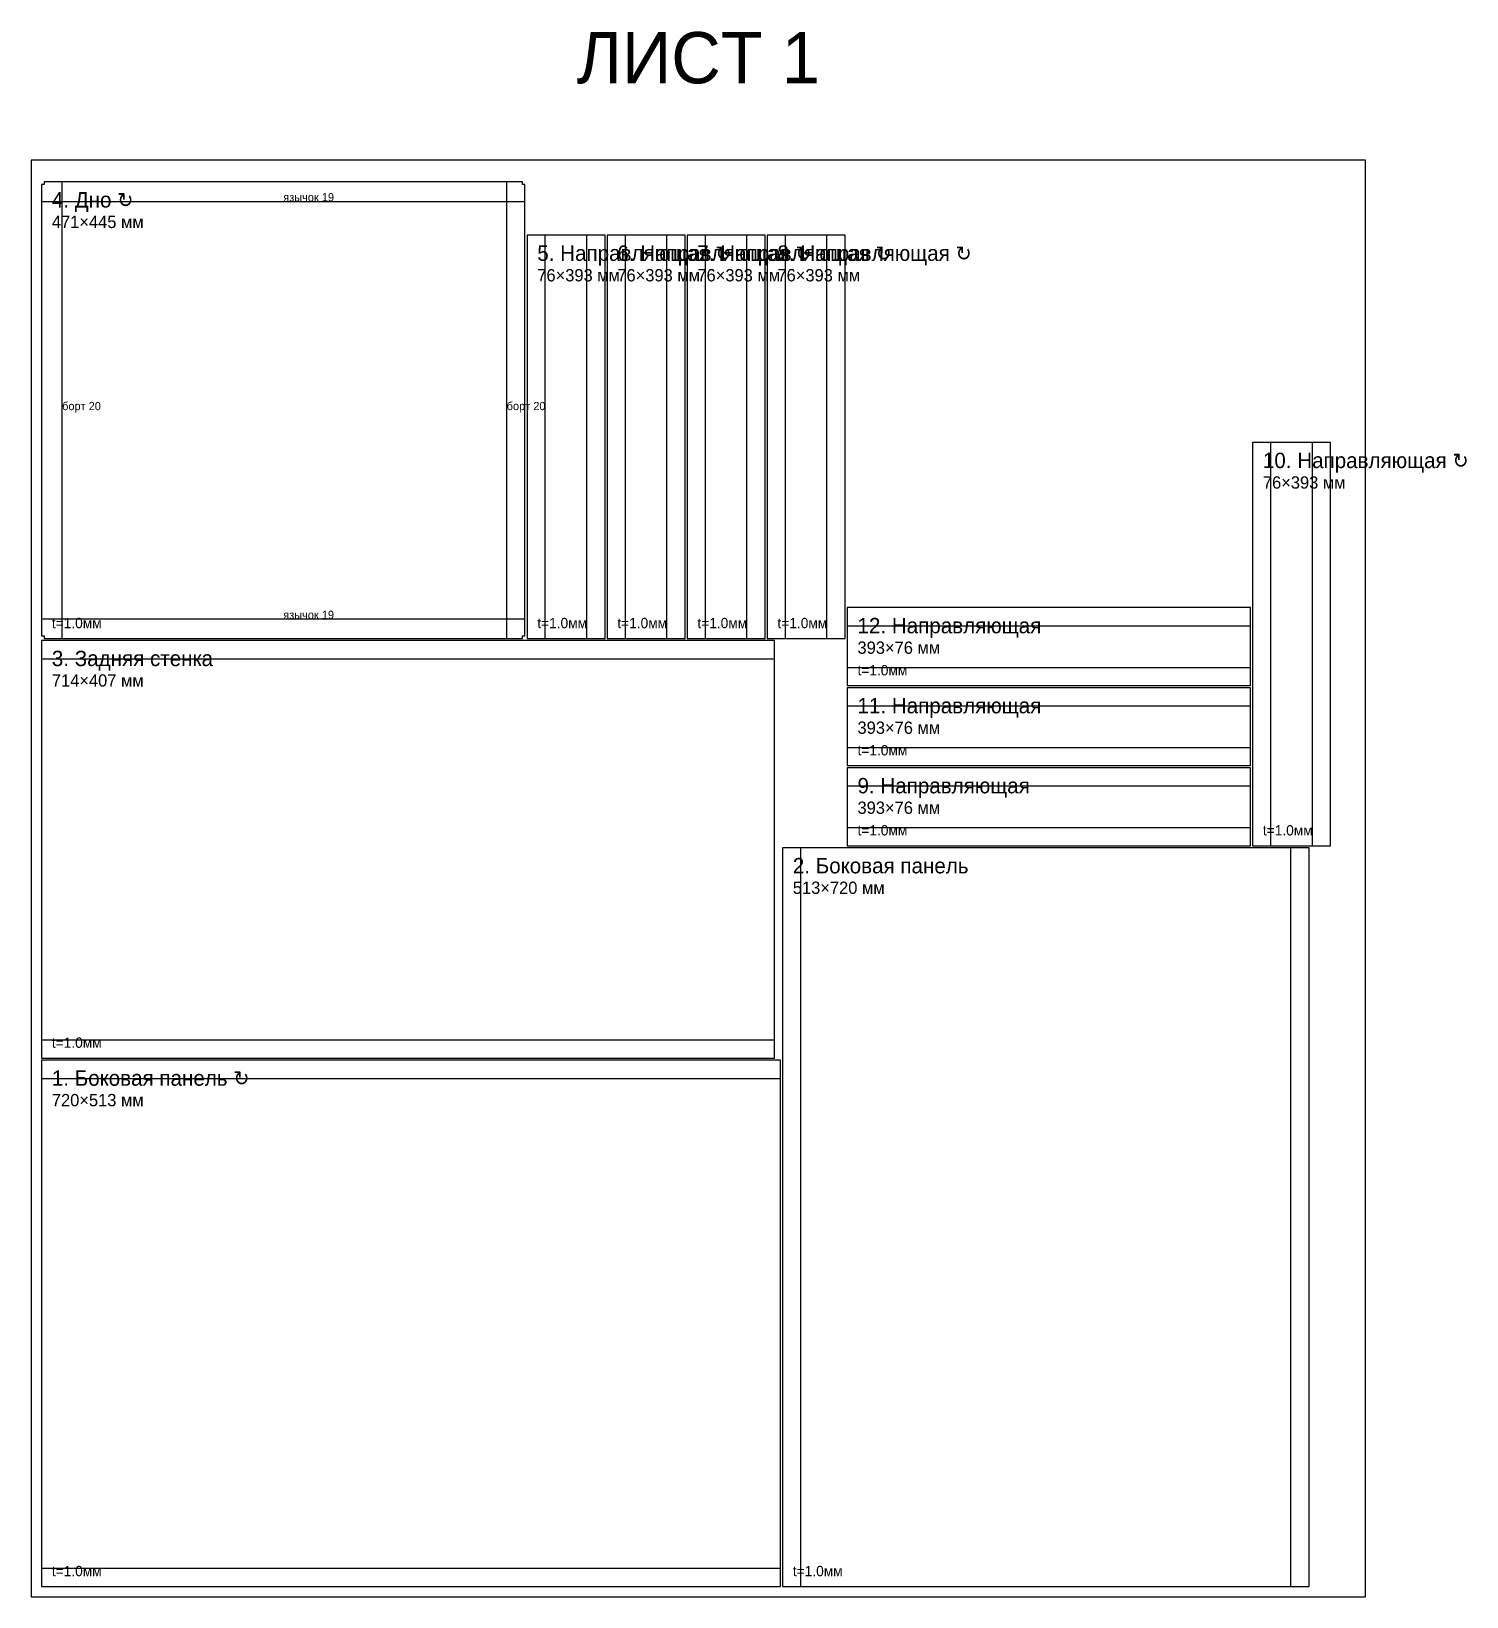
# Model space of a CAD drawing. Header units: metres. Extents: x 0 to 1399, y 0 to 1526.
import ezdxf
from ezdxf.enums import TextEntityAlignment as Align

# ---------------------------------------------------------------- set-up
doc = ezdxf.new("R2010")
doc.units = ezdxf.units.M
doc.linetypes.add('DASHED', pattern=[1.524, 1.27, -0.254])
for name, color, linetype in [('BEND', 4, 'Continuous'), ('SHEET', 1, 'Continuous'), ('TEXT', 7, 'Continuous'), ('Системный слой', 7, 'CONTINUOUS')]:
    doc.layers.add(name, color=color, linetype=linetype)

msp = doc.modelspace()

# ---------------------------------------------------------------- linework, layer by layer
at = {"layer": 'BEND', "color": 4, "linetype": 'DASHED'}
for p, q in [((30, 934), (30, 1379)), ((463.2, 934), (463.2, 1379)), ((10, 1360), (481, 1360)), ((500.8, 934), (500.8, 1327)), ((541.2, 934), (541.2, 1327)), ((578.8, 934), (578.8, 1327)), ((619.2, 934), (619.2, 1327)), ((656.8, 934), (656.8, 1327)), ((697.2, 934), (697.2, 1327)), ((734.8, 934), (734.8, 1327)), ((775.2, 934), (775.2, 1327)), ((1207.8, 732), (1207.8, 1125)), ((1248.2, 732), (1248.2, 1125)), ((10, 953), (481, 953)), ((795, 946.2), (1188, 946.2)), ((10, 914.2), (724, 914.2)), ((795, 905.8), (1188, 905.8)), ((795, 868.2), (1188, 868.2)), ((795, 827.8), (1188, 827.8)), ((795, 790.2), (1188, 790.2)), ((795, 749.8), (1188, 749.8)), ((749.8, 10), (749.8, 730)), ((1227.2, 10), (1227.2, 730)), ((10, 542.8), (724, 542.8)), ((10, 505.2), (730, 505.2)), ((10, 27.8), (730, 27.8))]:
    msp.add_line(p, q, dxfattribs=at)
at = {"layer": 'SHEET', "color": 1}
msp.add_lwpolyline([(0, 0), (1300, 0), (1300, 1400), (0, 1400), (0, 0)], dxfattribs=at)
at = {"layer": 'Системный слой', "color": 7}
for points in [[(10, 936.51), (12.51, 936.51), (12.51, 934), (478.49, 934), (478.49, 936.51), (481, 936.51), (481, 1376.49), (478.49, 1376.49), (478.49, 1379), (12.51, 1379), (12.51, 1376.49), (10, 1376.49), (10, 936.51)], [(483, 934), (559, 934), (559, 1327), (483, 1327), (483, 934)], [(561, 934), (637, 934), (637, 1327), (561, 1327), (561, 934)], [(639, 934), (715, 934), (715, 1327), (639, 1327), (639, 934)], [(717, 934), (793, 934), (793, 1327), (717, 1327), (717, 934)], [(1190, 732), (1266, 732), (1266, 1125), (1190, 1125), (1190, 732)], [(795, 888), (1188, 888), (1188, 964), (795, 964), (795, 888)], [(10, 525), (724, 525), (724, 932), (10, 932), (10, 525)], [(795, 810), (1188, 810), (1188, 886), (795, 886), (795, 810)], [(795, 732), (1188, 732), (1188, 808), (795, 808), (795, 732)], [(732, 10), (1245, 10), (1245, 730), (732, 730), (732, 10)], [(10, 10), (730, 10), (730, 523), (10, 523), (10, 10)]]:
    msp.add_lwpolyline(points, dxfattribs=at)

# ---------------------------------------------------------------- texts
at = {"layer": 'BEND', "color": 4}
for s, p in [('язычок 19', (245.5, 1360)), ('борт 20', (30, 1156.5)), ('борт 20', (463.2, 1156.5)), ('язычок 19', (245.5, 953))]:
    msp.add_text(s, height=8, dxfattribs=at).set_placement(p)
at = {"layer": 'TEXT', "color": 7}
msp.add_text('ЛИСТ 1', height=50, dxfattribs=at).set_placement((650, 1500), align=Align.MIDDLE_CENTER)
for s, p in [('4. Дно ↻', (20, 1354)), ('5. Направляющая ↻', (493, 1302)), ('6. Направляющая ↻', (571, 1302)), ('7. Направляющая ↻', (649, 1302)), ('8. Направляющая ↻', (727, 1302)), ('10. Направляющая ↻', (1200, 1100)), ('12. Направляющая', (805, 939)), ('3. Задняя стенка', (20, 907)), ('11. Направляющая', (805, 861)), ('9. Направляющая', (805, 783)), ('2. Боковая панель', (742, 705)), ('1. Боковая панель ↻', (20, 498))]:
    msp.add_text(s, height=15, dxfattribs=at).set_placement(p)
at = {"layer": 'TEXT', "color": 3}
for s, p in [('471×445 мм', (20, 1334)), ('76×393 мм', (493, 1282)), ('76×393 мм', (571, 1282)), ('76×393 мм', (649, 1282)), ('76×393 мм', (727, 1282)), ('76×393 мм', (1200, 1080)), ('393×76 мм', (805, 919)), ('714×407 мм', (20, 887)), ('393×76 мм', (805, 841)), ('393×76 мм', (805, 763)), ('513×720 мм', (742, 685)), ('720×513 мм', (20, 478))]:
    msp.add_text(s, height=12, dxfattribs=at).set_placement(p)
at = {"layer": 'TEXT', "color": 8}
for p in [(20, 944), (493, 944), (571, 944), (649, 944), (727, 944), (805, 898), (805, 820), (805, 742), (1200, 742), (20, 535), (20, 20), (742, 20)]:
    msp.add_text('t=1.0мм', height=10, dxfattribs=at).set_placement(p)

doc.saveas('drawing.dxf')
